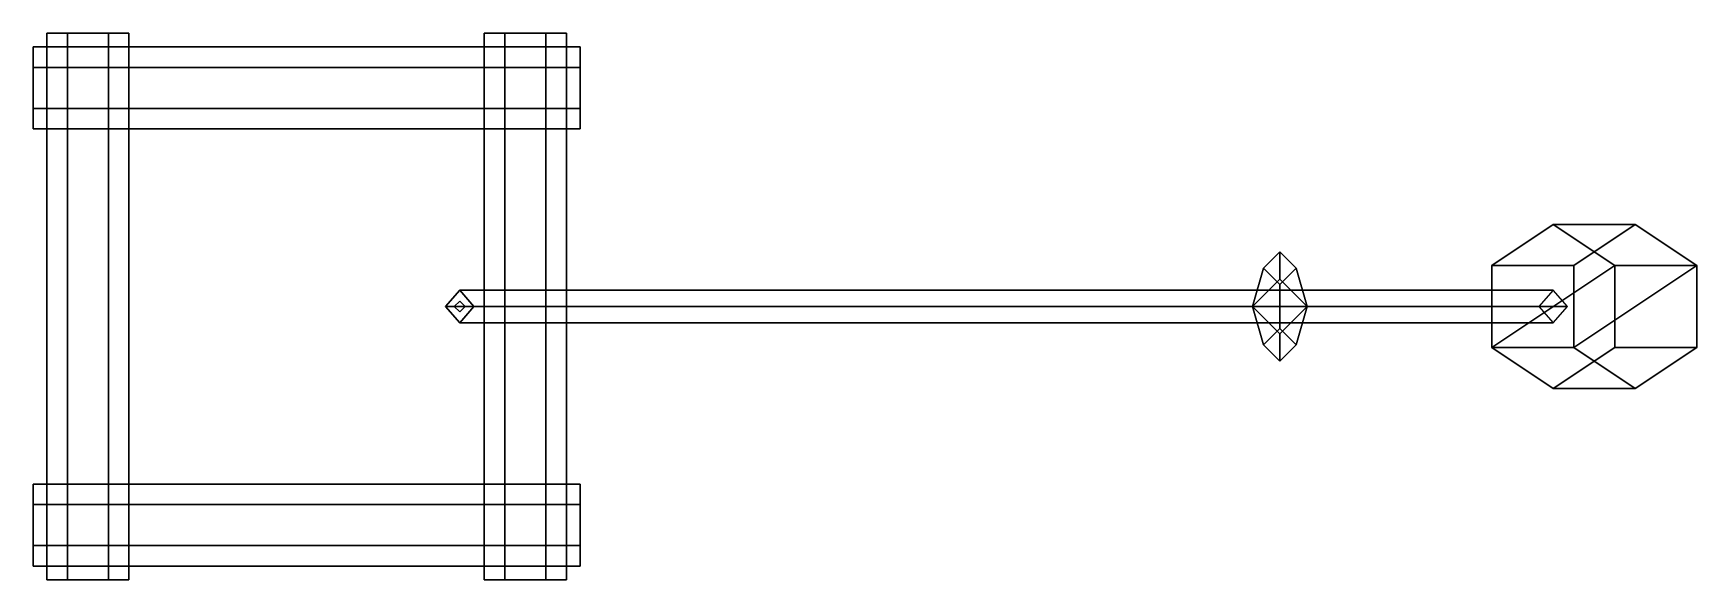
# Model space of a CAD drawing. Extents: x -0.5 to 2.54, y -0.5 to 0.5.
import ezdxf

# ---------------------------------------------------------------- set-up
doc = ezdxf.new("R2010")
doc.units = 0
doc.layers.get('0').update_dxf_attribs({"linetype": 'CONTINUOUS'})

msp = doc.modelspace()

# ---------------------------------------------------------------- linework, layer by layer
for points in [[(-0.3625, 0.5, 0.125), (-0.4375, 0.5, 0.125), (-0.475, 0.5, 0.19), (-0.325, 0.5, 0.19)], [(-0.475, 0.5, 0.19), (-0.4375, 0.5, 0.125), (-0.4375, -0.5, 0.125), (-0.475, -0.5, 0.19)], [(-0.475, 0.5, 0.06), (-0.4375, 0.5, -0.005), (-0.4375, -0.5, -0.005), (-0.475, -0.5, 0.06)], [(-0.3625, 0.5, -0.005), (-0.4375, 0.5, -0.005), (-0.475, 0.5, 0.06), (-0.325, 0.5, 0.06)], [(-0.4375, 0.5, 0.125), (-0.475, 0.5, 0.06), (-0.475, -0.5, 0.06), (-0.4375, -0.5, 0.125)], [(-0.325, 0.5, 0.06), (-0.475, 0.5, 0.06), (-0.4375, 0.5, 0.125), (-0.3625, 0.5, 0.125)], [(-0.325, 0.5, 0.32), (-0.475, 0.5, 0.32), (-0.4375, 0.5, 0.385), (-0.3625, 0.5, 0.385)], [(-0.4375, 0.5, 0.385), (-0.475, 0.5, 0.32), (-0.475, -0.5, 0.32), (-0.4375, -0.5, 0.385)], [(-0.3625, 0.5, 0.255), (-0.4375, 0.5, 0.255), (-0.475, 0.5, 0.32), (-0.325, 0.5, 0.32)], [(-0.475, 0.5, 0.32), (-0.4375, 0.5, 0.255), (-0.4375, -0.5, 0.255), (-0.475, -0.5, 0.32)], [(-0.325, 0.5, 0.19), (-0.475, 0.5, 0.19), (-0.4375, 0.5, 0.255), (-0.3625, 0.5, 0.255)], [(-0.4375, 0.5, 0.255), (-0.475, 0.5, 0.19), (-0.475, -0.5, 0.19), (-0.4375, -0.5, 0.255)], [(-0.4375, 0.5, 0.515), (-0.475, 0.5, 0.45), (-0.475, -0.5, 0.45), (-0.4375, -0.5, 0.515)], [(-0.325, 0.5, 0.45), (-0.475, 0.5, 0.45), (-0.4375, 0.5, 0.515), (-0.3625, 0.5, 0.515)], [(-0.475, 0.5, 0.45), (-0.4375, 0.5, 0.385), (-0.4375, -0.5, 0.385), (-0.475, -0.5, 0.45)], [(-0.3625, 0.5, 0.385), (-0.4375, 0.5, 0.385), (-0.475, 0.5, 0.45), (-0.325, 0.5, 0.45)], [(-0.3625, 0.5, 0.515), (-0.4375, 0.5, 0.515), (-0.4375, -0.5, 0.515), (-0.3625, -0.5, 0.515)], [(-0.3625, 0.5, 0.125), (-0.325, 0.5, 0.19), (-0.325, -0.5, 0.19), (-0.3625, -0.5, 0.125)], [(-0.3625, 0.5, -0.005), (-0.325, 0.5, 0.06), (-0.325, -0.5, 0.06), (-0.3625, -0.5, -0.005)], [(-0.325, 0.5, 0.06), (-0.3625, 0.5, 0.125), (-0.3625, -0.5, 0.125), (-0.325, -0.5, 0.06)], [(-0.325, 0.5, 0.32), (-0.3625, 0.5, 0.385), (-0.3625, -0.5, 0.385), (-0.325, -0.5, 0.32)], [(-0.3625, 0.5, 0.255), (-0.325, 0.5, 0.32), (-0.325, -0.5, 0.32), (-0.3625, -0.5, 0.255)], [(-0.325, 0.5, 0.19), (-0.3625, 0.5, 0.255), (-0.3625, -0.5, 0.255), (-0.325, -0.5, 0.19)], [(-0.325, 0.5, 0.45), (-0.3625, 0.5, 0.515), (-0.3625, -0.5, 0.515), (-0.325, -0.5, 0.45)], [(-0.3625, 0.5, 0.385), (-0.325, 0.5, 0.45), (-0.325, -0.5, 0.45), (-0.3625, -0.5, 0.385)], [(0.325, 0.5, 0.19), (0.3625, 0.5, 0.125), (0.3625, -0.5, 0.125), (0.325, -0.5, 0.19)], [(0.4375, 0.5, 0.125), (0.3625, 0.5, 0.125), (0.325, 0.5, 0.19), (0.475, 0.5, 0.19)], [(0.4375, 0.5, -0.005), (0.3625, 0.5, -0.005), (0.325, 0.5, 0.06), (0.475, 0.5, 0.06)], [(0.325, 0.5, 0.06), (0.3625, 0.5, -0.005), (0.3625, -0.5, -0.005), (0.325, -0.5, 0.06)], [(0.475, 0.5, 0.06), (0.325, 0.5, 0.06), (0.3625, 0.5, 0.125), (0.4375, 0.5, 0.125)], [(0.3625, 0.5, 0.125), (0.325, 0.5, 0.06), (0.325, -0.5, 0.06), (0.3625, -0.5, 0.125)], [(0.3625, 0.5, 0.385), (0.325, 0.5, 0.32), (0.325, -0.5, 0.32), (0.3625, -0.5, 0.385)], [(0.475, 0.5, 0.32), (0.325, 0.5, 0.32), (0.3625, 0.5, 0.385), (0.4375, 0.5, 0.385)], [(0.325, 0.5, 0.32), (0.3625, 0.5, 0.255), (0.3625, -0.5, 0.255), (0.325, -0.5, 0.32)], [(0.4375, 0.5, 0.255), (0.3625, 0.5, 0.255), (0.325, 0.5, 0.32), (0.475, 0.5, 0.32)], [(0.3625, 0.5, 0.255), (0.325, 0.5, 0.19), (0.325, -0.5, 0.19), (0.3625, -0.5, 0.255)], [(0.475, 0.5, 0.19), (0.325, 0.5, 0.19), (0.3625, 0.5, 0.255), (0.4375, 0.5, 0.255)], [(0.475, 0.5, 0.45), (0.325, 0.5, 0.45), (0.3625, 0.5, 0.515), (0.4375, 0.5, 0.515)], [(0.3625, 0.5, 0.515), (0.325, 0.5, 0.45), (0.325, -0.5, 0.45), (0.3625, -0.5, 0.515)], [(0.4375, 0.5, 0.385), (0.3625, 0.5, 0.385), (0.325, 0.5, 0.45), (0.475, 0.5, 0.45)], [(0.325, 0.5, 0.45), (0.3625, 0.5, 0.385), (0.3625, -0.5, 0.385), (0.325, -0.5, 0.45)], [(0.4375, 0.5, 0.515), (0.3625, 0.5, 0.515), (0.3625, -0.5, 0.515), (0.4375, -0.5, 0.515)], [(0.4375, 0.5, 0.125), (0.475, 0.5, 0.19), (0.475, -0.5, 0.19), (0.4375, -0.5, 0.125)], [(0.4375, 0.5, -0.005), (0.475, 0.5, 0.06), (0.475, -0.5, 0.06), (0.4375, -0.5, -0.005)], [(0.475, 0.5, 0.06), (0.4375, 0.5, 0.125), (0.4375, -0.5, 0.125), (0.475, -0.5, 0.06)], [(0.475, 0.5, 0.32), (0.4375, 0.5, 0.385), (0.4375, -0.5, 0.385), (0.475, -0.5, 0.32)], [(0.4375, 0.5, 0.255), (0.475, 0.5, 0.32), (0.475, -0.5, 0.32), (0.4375, -0.5, 0.255)], [(0.475, 0.5, 0.19), (0.4375, 0.5, 0.255), (0.4375, -0.5, 0.255), (0.475, -0.5, 0.19)], [(0.475, 0.5, 0.45), (0.4375, 0.5, 0.515), (0.4375, -0.5, 0.515), (0.475, -0.5, 0.45)], [(0.4375, 0.5, 0.385), (0.475, 0.5, 0.45), (0.475, -0.5, 0.45), (0.4375, -0.5, 0.385)], [(0.5, 0.475, 0.19), (0.5, 0.4375, 0.125), (-0.5, 0.4375, 0.125), (-0.5, 0.475, 0.19)], [(-0.5, 0.325, 0.19), (-0.5, 0.475, 0.19), (-0.5, 0.4375, 0.125), (-0.5, 0.3625, 0.125)], [(-0.5, 0.325, 0.06), (-0.5, 0.475, 0.06), (-0.5, 0.4375, -0.005), (-0.5, 0.3625, -0.005)], [(0.5, 0.475, 0.06), (0.5, 0.4375, -0.005), (-0.5, 0.4375, -0.005), (-0.5, 0.475, 0.06)], [(-0.5, 0.3625, 0.125), (-0.5, 0.4375, 0.125), (-0.5, 0.475, 0.06), (-0.5, 0.325, 0.06)], [(0.5, 0.4375, 0.125), (0.5, 0.475, 0.06), (-0.5, 0.475, 0.06), (-0.5, 0.4375, 0.125)], [(0.5, 0.4375, 0.385), (0.5, 0.475, 0.32), (-0.5, 0.475, 0.32), (-0.5, 0.4375, 0.385)], [(-0.5, 0.3625, 0.385), (-0.5, 0.4375, 0.385), (-0.5, 0.475, 0.32), (-0.5, 0.325, 0.32)], [(0.5, 0.475, 0.32), (0.5, 0.4375, 0.255), (-0.5, 0.4375, 0.255), (-0.5, 0.475, 0.32)], [(-0.5, 0.325, 0.32), (-0.5, 0.475, 0.32), (-0.5, 0.4375, 0.255), (-0.5, 0.3625, 0.255)], [(0.5, 0.4375, 0.255), (0.5, 0.475, 0.19), (-0.5, 0.475, 0.19), (-0.5, 0.4375, 0.255)], [(-0.5, 0.3625, 0.255), (-0.5, 0.4375, 0.255), (-0.5, 0.475, 0.19), (-0.5, 0.325, 0.19)], [(-0.5, 0.3625, 0.515), (-0.5, 0.4375, 0.515), (-0.5, 0.475, 0.45), (-0.5, 0.325, 0.45)], [(0.5, 0.4375, 0.515), (0.5, 0.475, 0.45), (-0.5, 0.475, 0.45), (-0.5, 0.4375, 0.515)], [(-0.5, 0.325, 0.45), (-0.5, 0.475, 0.45), (-0.5, 0.4375, 0.385), (-0.5, 0.3625, 0.385)], [(0.5, 0.475, 0.45), (0.5, 0.4375, 0.385), (-0.5, 0.4375, 0.385), (-0.5, 0.475, 0.45)], [(0.5, 0.3625, 0.125), (0.5, 0.4375, 0.125), (0.5, 0.475, 0.19), (0.5, 0.325, 0.19)], [(0.5, 0.3625, -0.005), (0.5, 0.4375, -0.005), (0.5, 0.475, 0.06), (0.5, 0.325, 0.06)], [(0.5, 0.325, 0.06), (0.5, 0.475, 0.06), (0.5, 0.4375, 0.125), (0.5, 0.3625, 0.125)], [(0.5, 0.325, 0.32), (0.5, 0.475, 0.32), (0.5, 0.4375, 0.385), (0.5, 0.3625, 0.385)], [(0.5, 0.3625, 0.255), (0.5, 0.4375, 0.255), (0.5, 0.475, 0.32), (0.5, 0.325, 0.32)], [(0.5, 0.325, 0.19), (0.5, 0.475, 0.19), (0.5, 0.4375, 0.255), (0.5, 0.3625, 0.255)], [(0.5, 0.325, 0.45), (0.5, 0.475, 0.45), (0.5, 0.4375, 0.515), (0.5, 0.3625, 0.515)], [(0.5, 0.3625, 0.385), (0.5, 0.4375, 0.385), (0.5, 0.475, 0.45), (0.5, 0.325, 0.45)], [(0.5, 0.3625, 0.515), (0.5, 0.4375, 0.515), (-0.5, 0.4375, 0.515), (-0.5, 0.3625, 0.515)], [(0.5, 0.3625, 0.125), (0.5, 0.325, 0.19), (-0.5, 0.325, 0.19), (-0.5, 0.3625, 0.125)], [(0.5, 0.3625, -0.005), (0.5, 0.325, 0.06), (-0.5, 0.325, 0.06), (-0.5, 0.3625, -0.005)], [(0.5, 0.325, 0.06), (0.5, 0.3625, 0.125), (-0.5, 0.3625, 0.125), (-0.5, 0.325, 0.06)], [(0.5, 0.325, 0.32), (0.5, 0.3625, 0.385), (-0.5, 0.3625, 0.385), (-0.5, 0.325, 0.32)], [(0.5, 0.3625, 0.255), (0.5, 0.325, 0.32), (-0.5, 0.325, 0.32), (-0.5, 0.3625, 0.255)], [(0.5, 0.325, 0.19), (0.5, 0.3625, 0.255), (-0.5, 0.3625, 0.255), (-0.5, 0.325, 0.19)], [(0.5, 0.325, 0.45), (0.5, 0.3625, 0.515), (-0.5, 0.3625, 0.515), (-0.5, 0.325, 0.45)], [(0.5, 0.3625, 0.385), (0.5, 0.325, 0.45), (-0.5, 0.325, 0.45), (-0.5, 0.3625, 0.385)], [(2.43, 0.15, 0.3242), (2.3175, 0.075, 0.2592), (2.1675, 0.075, 0.519), (2.28, 0.15, 0.584)], [(2.28, 0.15, 0.584), (2.1675, 0.075, 0.519), (2.1675, -0.075, 0.519), (2.3925, 0.075, 0.6489)], [(2.5425, 0.075, 0.3891), (2.43, 0.15, 0.3242), (2.28, 0.15, 0.584), (2.3925, 0.075, 0.6489)], [(2.5425, 0.075, 0.3891), (2.3175, -0.075, 0.2592), (2.3175, 0.075, 0.2592), (2.43, 0.15, 0.3242)], [(1.78, 0.05, 1.27), (1.73, 0, 1.27), (1.75, 0.07, 1.47), (1.78, 0.1, 1.47)], [(1.78, 0.1, 1.47), (1.75, 0.07, 1.47), (1.78, 0.04, 1.47), (1.81, 0.07, 1.47)], [(1.83, 0, 1.27), (1.78, 0.05, 1.27), (1.78, 0.1, 1.47), (1.81, 0.07, 1.47)], [(1.73, 0, 1.27), (1.78, 0, 1.3811), (1.78, 0.04, 1.47), (1.75, 0.07, 1.47)], [(1.78, 0, 1.3811), (1.83, 0, 1.27), (1.81, 0.07, 1.47), (1.78, 0.04, 1.47)], [(2.3175, 0.075, 0.2592), (2.3175, -0.075, 0.2592), (2.1675, -0.075, 0.519), (2.1675, 0.075, 0.519)], [(2.3925, 0.075, 0.6489), (2.1675, -0.075, 0.519), (2.28, -0.15, 0.584), (2.3925, -0.075, 0.6489)], [(2.5425, -0.075, 0.3891), (2.43, -0.15, 0.3242), (2.3175, -0.075, 0.2592), (2.5425, 0.075, 0.3891)], [(2.5425, -0.075, 0.3891), (2.5425, 0.075, 0.3891), (2.3925, 0.075, 0.6489), (2.3925, -0.075, 0.6489)], [(1.78, 0.05), (1.73, 0), (1.73, 0, 1.27), (1.78, 0.05, 1.27)], [(1.83, 0), (1.78, 0.05), (1.78, 0.05, 1.27), (1.83, 0, 1.27)], [(2.28, 0.03, 0.584), (2.254, 0, 0.569), (0.254, 0, 4.0331), (0.28, 0.03, 4.0481)], [(0.28, 0.03, 4.0481), (0.254, 0, 4.0331), (0.28, -0.03, 4.0481), (0.306, 0, 4.0631)], [(2.254, 0, 0.569), (2.28, -0.03, 0.584), (0.28, -0.03, 4.0481), (0.254, 0, 4.0331)], [(0.28, 0.01), (0.27, 0), (0.27, 0, 4.0054), (0.28, 0.01, 4.01)], [(0.27, 0), (0.28, -0.01), (0.28, -0.01, 4.01), (0.27, 0, 4.0054)], [(2.306, 0, 0.599), (2.28, 0.03, 0.584), (0.28, 0.03, 4.0481), (0.306, 0, 4.0631)], [(0.29, 0), (0.28, 0.01), (0.28, 0.01, 4.01), (0.29, 0, 3.9708)], [(2.28, -0.03, 0.584), (2.306, 0, 0.599), (0.306, 0, 4.0631), (0.28, -0.03, 4.0481)], [(0.28, -0.01), (0.29, 0), (0.29, 0, 3.9708), (0.28, -0.01, 4.01)], [(1.78, 0, 1.3811), (1.73, 0, 1.27), (1.75, -0.07, 1.47), (1.78, -0.04, 1.47)], [(1.73, 0, 1.27), (1.78, -0.05, 1.27), (1.78, -0.1, 1.47), (1.75, -0.07, 1.47)], [(1.73, 0), (1.78, -0.05), (1.78, -0.05, 1.27), (1.73, 0, 1.27)], [(1.83, 0, 1.27), (1.78, 0, 1.3811), (1.78, -0.04, 1.47), (1.81, -0.07, 1.47)], [(1.78, -0.05, 1.27), (1.83, 0, 1.27), (1.81, -0.07, 1.47), (1.78, -0.1, 1.47)], [(1.78, -0.05), (1.83, 0), (1.83, 0, 1.27), (1.78, -0.05, 1.27)], [(1.78, -0.04, 1.47), (1.75, -0.07, 1.47), (1.78, -0.1, 1.47), (1.81, -0.07, 1.47)], [(2.3175, -0.075, 0.2592), (2.43, -0.15, 0.3242), (2.28, -0.15, 0.584), (2.1675, -0.075, 0.519)], [(2.43, -0.15, 0.3242), (2.5425, -0.075, 0.3891), (2.3925, -0.075, 0.6489), (2.28, -0.15, 0.584)], [(0.5, -0.3625, 0.125), (0.5, -0.325, 0.06), (-0.5, -0.325, 0.06), (-0.5, -0.3625, 0.125)], [(0.5, -0.325, 0.06), (0.5, -0.3625, -0.005), (-0.5, -0.3625, -0.005), (-0.5, -0.325, 0.06)], [(-0.5, -0.4375, 0.125), (-0.5, -0.3625, 0.125), (-0.5, -0.325, 0.06), (-0.5, -0.475, 0.06)], [(-0.5, -0.475, 0.06), (-0.5, -0.325, 0.06), (-0.5, -0.3625, -0.005), (-0.5, -0.4375, -0.005)], [(0.5, -0.325, 0.19), (0.5, -0.3625, 0.125), (-0.5, -0.3625, 0.125), (-0.5, -0.325, 0.19)], [(-0.5, -0.475, 0.19), (-0.5, -0.325, 0.19), (-0.5, -0.3625, 0.125), (-0.5, -0.4375, 0.125)], [(0.5, -0.3625, 0.255), (0.5, -0.325, 0.19), (-0.5, -0.325, 0.19), (-0.5, -0.3625, 0.255)], [(-0.5, -0.4375, 0.255), (-0.5, -0.3625, 0.255), (-0.5, -0.325, 0.19), (-0.5, -0.475, 0.19)], [(-0.5, -0.475, 0.45), (-0.5, -0.325, 0.45), (-0.5, -0.3625, 0.385), (-0.5, -0.4375, 0.385)], [(0.5, -0.325, 0.45), (0.5, -0.3625, 0.385), (-0.5, -0.3625, 0.385), (-0.5, -0.325, 0.45)], [(0.5, -0.325, 0.32), (0.5, -0.3625, 0.255), (-0.5, -0.3625, 0.255), (-0.5, -0.325, 0.32)], [(-0.5, -0.475, 0.32), (-0.5, -0.325, 0.32), (-0.5, -0.3625, 0.255), (-0.5, -0.4375, 0.255)], [(0.5, -0.3625, 0.385), (0.5, -0.325, 0.32), (-0.5, -0.325, 0.32), (-0.5, -0.3625, 0.385)], [(-0.5, -0.4375, 0.385), (-0.5, -0.3625, 0.385), (-0.5, -0.325, 0.32), (-0.5, -0.475, 0.32)], [(-0.5, -0.4375, 0.515), (-0.5, -0.3625, 0.515), (-0.5, -0.325, 0.45), (-0.5, -0.475, 0.45)], [(0.5, -0.3625, 0.515), (0.5, -0.325, 0.45), (-0.5, -0.325, 0.45), (-0.5, -0.3625, 0.515)], [(0.5, -0.475, 0.06), (0.5, -0.325, 0.06), (0.5, -0.3625, 0.125), (0.5, -0.4375, 0.125)], [(0.5, -0.4375, -0.005), (0.5, -0.3625, -0.005), (0.5, -0.325, 0.06), (0.5, -0.475, 0.06)], [(0.5, -0.4375, 0.125), (0.5, -0.3625, 0.125), (0.5, -0.325, 0.19), (0.5, -0.475, 0.19)], [(0.5, -0.475, 0.19), (0.5, -0.325, 0.19), (0.5, -0.3625, 0.255), (0.5, -0.4375, 0.255)], [(0.5, -0.4375, 0.385), (0.5, -0.3625, 0.385), (0.5, -0.325, 0.45), (0.5, -0.475, 0.45)], [(0.5, -0.4375, 0.255), (0.5, -0.3625, 0.255), (0.5, -0.325, 0.32), (0.5, -0.475, 0.32)], [(0.5, -0.475, 0.32), (0.5, -0.325, 0.32), (0.5, -0.3625, 0.385), (0.5, -0.4375, 0.385)], [(0.5, -0.475, 0.45), (0.5, -0.325, 0.45), (0.5, -0.3625, 0.515), (0.5, -0.4375, 0.515)], [(0.5, -0.4375, 0.515), (0.5, -0.3625, 0.515), (-0.5, -0.3625, 0.515), (-0.5, -0.4375, 0.515)], [(0.5, -0.475, 0.06), (0.5, -0.4375, 0.125), (-0.5, -0.4375, 0.125), (-0.5, -0.475, 0.06)], [(0.5, -0.4375, -0.005), (0.5, -0.475, 0.06), (-0.5, -0.475, 0.06), (-0.5, -0.4375, -0.005)], [(0.5, -0.4375, 0.125), (0.5, -0.475, 0.19), (-0.5, -0.475, 0.19), (-0.5, -0.4375, 0.125)], [(0.5, -0.475, 0.19), (0.5, -0.4375, 0.255), (-0.5, -0.4375, 0.255), (-0.5, -0.475, 0.19)], [(0.5, -0.4375, 0.385), (0.5, -0.475, 0.45), (-0.5, -0.475, 0.45), (-0.5, -0.4375, 0.385)], [(0.5, -0.4375, 0.255), (0.5, -0.475, 0.32), (-0.5, -0.475, 0.32), (-0.5, -0.4375, 0.255)], [(0.5, -0.475, 0.32), (0.5, -0.4375, 0.385), (-0.5, -0.4375, 0.385), (-0.5, -0.475, 0.32)], [(0.5, -0.475, 0.45), (0.5, -0.4375, 0.515), (-0.5, -0.4375, 0.515), (-0.5, -0.475, 0.45)], [(-0.325, -0.5, 0.19), (-0.475, -0.5, 0.19), (-0.4375, -0.5, 0.125), (-0.3625, -0.5, 0.125)], [(-0.325, -0.5, 0.06), (-0.475, -0.5, 0.06), (-0.4375, -0.5, -0.005), (-0.3625, -0.5, -0.005)], [(-0.3625, -0.5, 0.125), (-0.4375, -0.5, 0.125), (-0.475, -0.5, 0.06), (-0.325, -0.5, 0.06)], [(-0.3625, -0.5, 0.385), (-0.4375, -0.5, 0.385), (-0.475, -0.5, 0.32), (-0.325, -0.5, 0.32)], [(-0.325, -0.5, 0.32), (-0.475, -0.5, 0.32), (-0.4375, -0.5, 0.255), (-0.3625, -0.5, 0.255)], [(-0.3625, -0.5, 0.255), (-0.4375, -0.5, 0.255), (-0.475, -0.5, 0.19), (-0.325, -0.5, 0.19)], [(-0.3625, -0.5, 0.515), (-0.4375, -0.5, 0.515), (-0.475, -0.5, 0.45), (-0.325, -0.5, 0.45)], [(-0.325, -0.5, 0.45), (-0.475, -0.5, 0.45), (-0.4375, -0.5, 0.385), (-0.3625, -0.5, 0.385)], [(0.475, -0.5, 0.19), (0.325, -0.5, 0.19), (0.3625, -0.5, 0.125), (0.4375, -0.5, 0.125)], [(0.475, -0.5, 0.06), (0.325, -0.5, 0.06), (0.3625, -0.5, -0.005), (0.4375, -0.5, -0.005)], [(0.4375, -0.5, 0.125), (0.3625, -0.5, 0.125), (0.325, -0.5, 0.06), (0.475, -0.5, 0.06)], [(0.4375, -0.5, 0.385), (0.3625, -0.5, 0.385), (0.325, -0.5, 0.32), (0.475, -0.5, 0.32)], [(0.475, -0.5, 0.32), (0.325, -0.5, 0.32), (0.3625, -0.5, 0.255), (0.4375, -0.5, 0.255)], [(0.4375, -0.5, 0.255), (0.3625, -0.5, 0.255), (0.325, -0.5, 0.19), (0.475, -0.5, 0.19)], [(0.4375, -0.5, 0.515), (0.3625, -0.5, 0.515), (0.325, -0.5, 0.45), (0.475, -0.5, 0.45)], [(0.475, -0.5, 0.45), (0.325, -0.5, 0.45), (0.3625, -0.5, 0.385), (0.4375, -0.5, 0.385)]]:
    msp.add_3dface(points)

doc.saveas('drawing.dxf')
